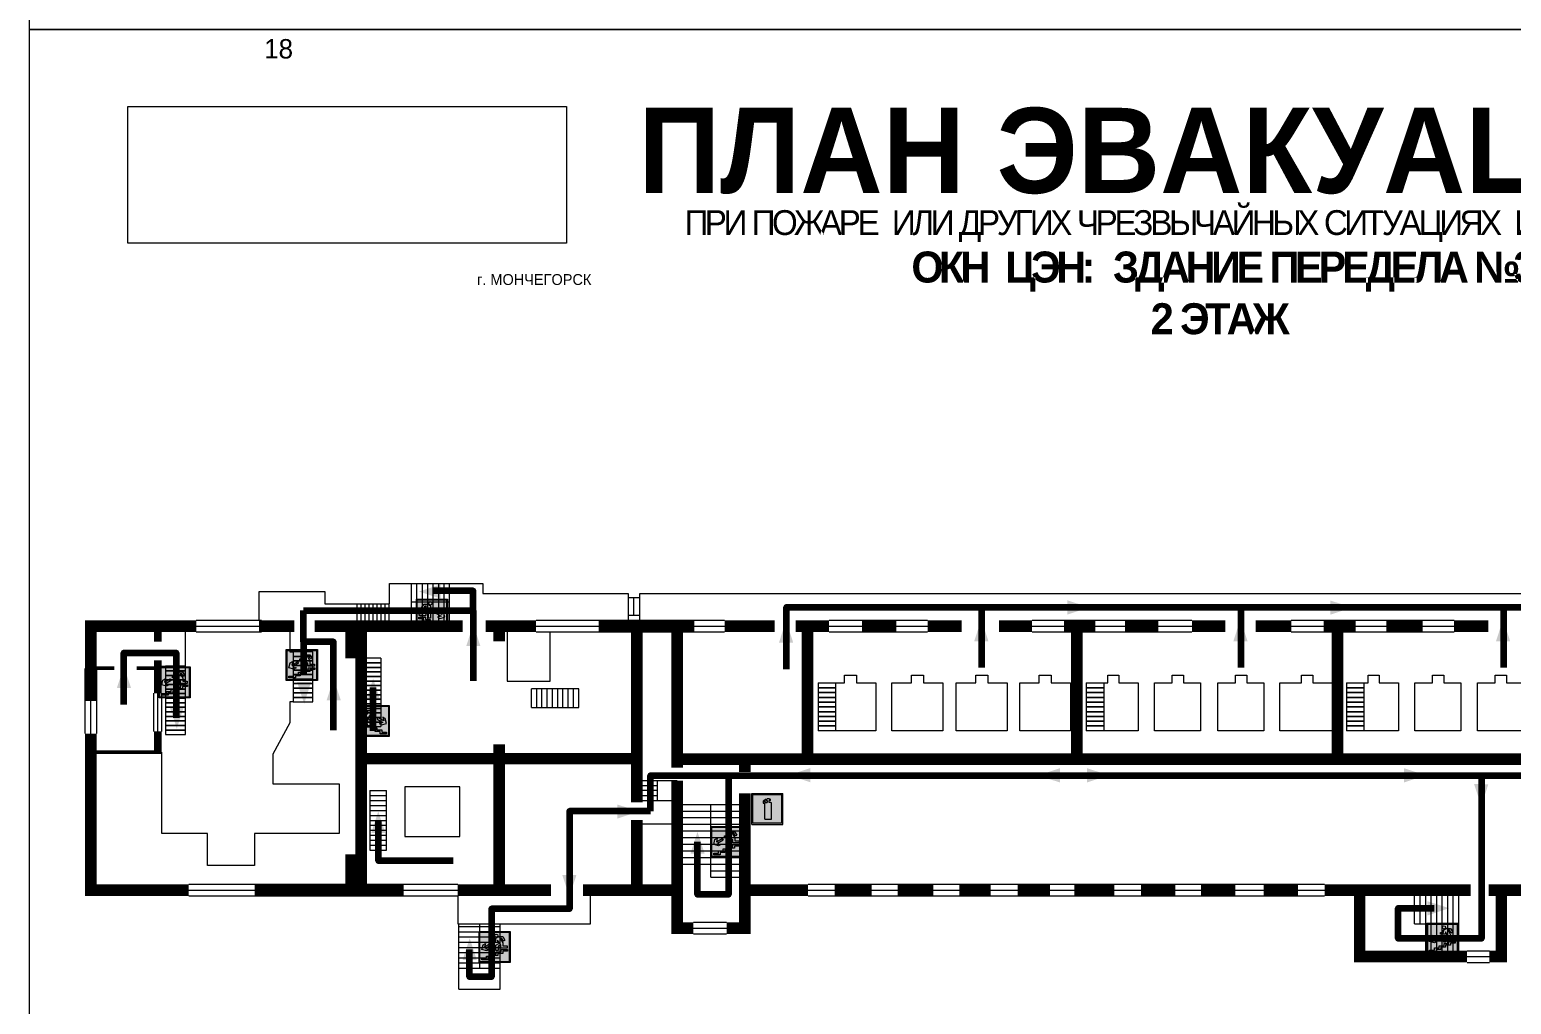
# Model space of a CAD drawing. Header units: millimetres. Extents: x 13810 to 67229, y 12374 to 21950.
# Drawn here: x 32787.4 to 33169.7, y 13899.5 to 14150.9 of the extents above; entities that cross this region are included whole.
import ezdxf

# ---------------------------------------------------------------- set-up
doc = ezdxf.new("R2010")
doc.units = ezdxf.units.MM
doc.layers.add('План_Штампы', color=7, linetype='Continuous')
doc.styles.add('обычный', font='arial.ttf')
picture_1 = doc.add_image_def('image1.jpg', size_in_pixel=(337, 105))

# ---------------------------------------------------------------- blocks, each defined once
blk = doc.blocks.new('вниз 3')
at = {"lineweight": 0, "true_color": 0xffffff}
h = blk.add_hatch(color=7, dxfattribs=at)
h.dxf.hatch_style = 1
h.paths.add_polyline_path([(40997.5, -4475.69), (40997.25, -4475.28), (40995.76, -4476.15), (40995.97, -4475.23), (40995.39, -4475.56), (40995.05, -4476.83), (40996.33, -4477.17), (40996.91, -4476.83), (40996, -4476.55)], flags=0)
h.paths.add_polyline_path([(40999.81, -4473.95), (41000.22, -4473.95), (41000.64, -4474.67), (41001.03, -4474.43), (41000.46, -4473.49), (41000.42, -4473.49), (40999.43, -4473.49), (40998.68, -4473.92), (40998.68, -4474.57), (40997.88, -4474.57), (40997.88, -4475), (40999.14, -4475), (40999.14, -4474.43), (40999.14, -4474.38), (40999.59, -4475.15), (40998.72, -4475.67), (40998.72, -4477.06), (40999.24, -4477.06), (40999.24, -4475.96), (40999.95, -4475.56), (40999.95, -4476.43), (41001.61, -4476.43), (41001.61, -4475.88), (41000.47, -4475.88), (41000.47, -4475.12)], flags=0)
h.paths.add_polyline_path([(40999.2, -4473.24, 1), (40998.35, -4473.24, 1)], flags=0)
h.paths.add_polyline_path([(41000.46, -4477.26), (41001.69, -4477.26), (41001.69, -4476.84), (41000.03, -4476.84), (41000.03, -4477.39), (40998.78, -4477.39), (40998.78, -4477.95), (40997.53, -4477.95), (40997.53, -4478.5), (40996.29, -4478.5), (40996.29, -4479.06), (40995.05, -4479.06), (40995.05, -4479.48), (40995.29, -4479.48), (40996.72, -4479.48), (40996.72, -4478.92), (40997.97, -4478.92), (40997.97, -4478.36), (40999.2, -4478.36), (40999.2, -4477.81), (41000.46, -4477.81)], flags=0)
h.paths.add_polyline_path([(41002.37, -4472.17), (40994.37, -4472.17), (40994.37, -4480.17), (41002.37, -4480.17)])
h.paths.add_polyline_path([(41002.16, -4479.96), (40994.57, -4479.96), (40994.57, -4472.37), (41002.16, -4472.37)], flags=16)
h.paths.add_polyline_path([(41001.61, -4475.88), (41001.61, -4476.43), (40999.95, -4476.43), (40999.95, -4475.56), (40999.24, -4475.96), (40999.24, -4477.06), (40998.72, -4477.06), (40998.72, -4475.67), (40999.59, -4475.15), (40999.14, -4474.38), (40999.14, -4474.43), (40999.14, -4475), (40997.88, -4475), (40997.88, -4474.57), (40998.68, -4474.57), (40998.68, -4473.92), (40999.43, -4473.49), (41000.42, -4473.49), (41000.46, -4473.49), (41001.03, -4474.43), (41000.64, -4474.67), (41000.22, -4473.95), (40999.81, -4473.95), (41000.47, -4475.12), (41000.47, -4475.88)], flags=0)
h.paths.add_polyline_path([(41001.69, -4476.84), (41001.69, -4477.26), (41000.46, -4477.26), (41000.46, -4477.81), (40999.2, -4477.81), (40999.2, -4478.36), (40997.97, -4478.36), (40997.97, -4478.92), (40996.72, -4478.92), (40996.72, -4479.48), (40995.05, -4479.48), (40995.05, -4479.06), (40996.29, -4479.06), (40996.29, -4478.5), (40997.53, -4478.5), (40997.53, -4477.95), (40998.78, -4477.95), (40998.78, -4477.39), (41000.03, -4477.39), (41000.03, -4476.84)], flags=0)
h.paths.add_polyline_path([(40998.35, -4473.24, -1), (40999.2, -4473.24, -1)], flags=0)
h.paths.add_polyline_path([(40997.5, -4475.69), (40996, -4476.55), (40996.91, -4476.83), (40996.33, -4477.17), (40995.05, -4476.83), (40995.39, -4475.56), (40995.97, -4475.23), (40995.76, -4476.15), (40997.25, -4475.28)], flags=0)
at = {"lineweight": 0}
h = blk.add_hatch(color=126, dxfattribs=at)
h.dxf.hatch_style = 1
h.paths.add_polyline_path([(41002.16, -4472.37), (40994.57, -4472.37), (40994.57, -4479.96), (41002.16, -4479.96)])
h.paths.add_polyline_path([(40995.97, -4475.23), (40995.76, -4476.15), (40997.25, -4475.28), (40997.5, -4475.69), (40996, -4476.55), (40996.91, -4476.83), (40996.33, -4477.17), (40995.05, -4476.83), (40995.39, -4475.56)], flags=16)
h.paths.add_polyline_path([(40997.88, -4474.57), (40998.68, -4474.57), (40998.68, -4473.92), (40999.43, -4473.49), (41000.42, -4473.49), (41000.46, -4473.49), (41001.03, -4474.43), (41000.64, -4474.67), (41000.22, -4473.95), (40999.81, -4473.95), (41000.47, -4475.12), (41000.47, -4475.88), (41001.61, -4475.88), (41001.61, -4476.43), (40999.95, -4476.43), (40999.95, -4475.56), (40999.24, -4475.96), (40999.24, -4477.06), (40998.72, -4477.06), (40998.72, -4475.67), (40999.59, -4475.15), (40999.14, -4474.38), (40999.14, -4474.43), (40999.14, -4475), (40997.88, -4475)], flags=16)
h.paths.add_polyline_path([(40998.35, -4473.24, -1), (40999.2, -4473.24, -1)], flags=16)
h.paths.add_polyline_path([(40997.53, -4477.95), (40998.78, -4477.95), (40998.78, -4477.39), (41000.03, -4477.39), (41000.03, -4476.84), (41001.69, -4476.84), (41001.69, -4477.26), (41000.46, -4477.26), (41000.46, -4477.81), (40999.2, -4477.81), (40999.2, -4478.36), (40997.97, -4478.36), (40997.97, -4478.92), (40996.72, -4478.92), (40996.72, -4479.48), (40995.05, -4479.48), (40995.05, -4479.06), (40996.29, -4479.06), (40996.29, -4478.5), (40997.53, -4478.5)], flags=16)
at = {"lineweight": 0, "true_color": 0xffffff}
h = blk.add_hatch(color=7, dxfattribs=at)
h.dxf.hatch_style = 1
h.paths.add_polyline_path([(40999.2, -4473.24, 1), (40998.35, -4473.24, 1)])
h.paths.add_polyline_path([(40999.81, -4473.95), (41000.22, -4473.95), (41000.64, -4474.67), (41001.03, -4474.43), (41000.46, -4473.49), (41000.42, -4473.49), (40999.43, -4473.49), (40998.68, -4473.92), (40998.68, -4474.57), (40997.88, -4474.57), (40997.88, -4475), (40999.14, -4475), (40999.14, -4474.43), (40999.14, -4474.38), (40999.59, -4475.15), (40998.72, -4475.67), (40998.72, -4477.06), (40999.24, -4477.06), (40999.24, -4475.96), (40999.95, -4475.56), (40999.95, -4476.43), (41001.61, -4476.43), (41001.61, -4475.88), (41000.47, -4475.88), (41000.47, -4475.12)])
h.paths.add_polyline_path([(40999.2, -4477.81), (41000.46, -4477.81), (41000.46, -4477.26), (41001.69, -4477.26), (41001.69, -4476.84), (41000.03, -4476.84), (41000.03, -4477.39), (40998.78, -4477.39), (40998.78, -4477.95), (40997.53, -4477.95), (40997.53, -4478.5), (40996.29, -4478.5), (40996.29, -4479.06), (40995.05, -4479.06), (40995.05, -4479.48), (40995.29, -4479.48), (40996.72, -4479.48), (40996.72, -4478.92), (40997.97, -4478.92), (40997.97, -4478.36), (40999.2, -4478.36)])
h.paths.add_polyline_path([(40997.5, -4475.69), (40997.25, -4475.28), (40995.76, -4476.15), (40995.97, -4475.23), (40995.39, -4475.56), (40995.05, -4476.83), (40996.33, -4477.17), (40996.91, -4476.83), (40996, -4476.55)])
at = {"color": 126, "lineweight": 0}
for points in [[(40994.37, -4472.17), (41002.37, -4472.17), (41002.37, -4480.17), (40994.37, -4480.17)], [(40994.57, -4472.37), (41002.16, -4472.37), (41002.16, -4479.96), (40994.57, -4479.96)]]:
    blk.add_lwpolyline(points, close=True, dxfattribs=at)
for points in [[(40995.05, -4476.83), (40995.39, -4475.56), (40995.97, -4475.23), (40995.76, -4476.15), (40997.25, -4475.28), (40997.5, -4475.69), (40996, -4476.55), (40996.91, -4476.83), (40996.33, -4477.17), (40995.05, -4476.83)], [(40999.14, -4474.43), (40999.14, -4475), (40997.88, -4475), (40997.88, -4474.57), (40998.68, -4474.57), (40998.68, -4473.92), (40999.43, -4473.49), (41000.42, -4473.49), (41000.46, -4473.49), (41001.03, -4474.43), (41000.64, -4474.67), (41000.22, -4473.95), (40999.81, -4473.95), (41000.47, -4475.12), (41000.47, -4475.88), (41001.61, -4475.88), (41001.61, -4476.43), (40999.95, -4476.43), (40999.95, -4475.56), (40999.24, -4475.96), (40999.24, -4477.06), (40998.72, -4477.06), (40998.72, -4475.67), (40999.59, -4475.15), (40999.14, -4474.38), (40999.14, -4474.43)], [(40995.29, -4479.48), (40995.05, -4479.48), (40995.05, -4479.06), (40996.29, -4479.06), (40996.29, -4478.5), (40997.53, -4478.5), (40997.53, -4477.95), (40998.78, -4477.95), (40998.78, -4477.39), (41000.03, -4477.39), (41000.03, -4476.84), (41001.69, -4476.84), (41001.69, -4477.26), (41000.46, -4477.26), (41000.46, -4477.81), (40999.2, -4477.81), (40999.2, -4478.36), (40997.97, -4478.36), (40997.97, -4478.92), (40996.72, -4478.92), (40996.72, -4479.48), (40995.05, -4479.48)]]:
    blk.add_lwpolyline(points, dxfattribs=at)
blk.add_circle((40998.77, -4473.24), 0.426, dxfattribs=at)
blk = doc.blocks.new('вниз')
at = {"lineweight": 0, "true_color": 0xffffff}
h = blk.add_hatch(color=7, dxfattribs=at)
h.dxf.hatch_style = 1
h.paths.add_polyline_path([(40994.51, -4472.22), (40986.51, -4472.22), (40986.51, -4480.22), (40994.51, -4480.22)])
h.paths.add_polyline_path([(40994.31, -4472.42), (40994.31, -4480.01), (40986.71, -4480.01), (40986.71, -4472.42)], flags=16)
h.paths.add_polyline_path([(40988.43, -4473.53), (40989.43, -4473.53), (40990.19, -4473.96), (40990.19, -4474.6), (40991, -4474.6), (40991, -4475.06), (40989.73, -4475.06), (40989.73, -4474.46), (40989.3, -4475.18), (40990.17, -4475.7), (40990.17, -4477.11), (40989.63, -4477.11), (40989.63, -4476.01), (40988.94, -4475.59), (40988.94, -4476.46), (40988.94, -4476.46), (40987.47, -4476.46), (40987.26, -4476.46), (40987.26, -4475.92), (40988.4, -4475.92), (40988.4, -4475.2), (40989.1, -4473.99), (40988.66, -4473.99), (40988.24, -4474.7), (40987.86, -4474.47), (40988.41, -4473.56)], flags=0)
h.paths.add_polyline_path([(40990.55, -4473.29, -1), (40989.69, -4473.29, -1)], flags=0)
h.paths.add_polyline_path([(40988.85, -4476.89), (40988.85, -4477.43), (40990.1, -4477.43), (40990.1, -4477.99), (40991.34, -4477.99), (40991.34, -4478.54), (40992.59, -4478.54), (40992.59, -4479.09), (40993.83, -4479.09), (40993.83, -4479.52), (40992.17, -4479.52), (40992.17, -4478.97), (40990.91, -4478.97), (40990.91, -4478.41), (40989.68, -4478.41), (40989.68, -4477.86), (40988.43, -4477.86), (40988.43, -4477.31), (40987.6, -4477.31), (40987.18, -4477.31), (40987.18, -4476.89)], flags=0)
h.paths.add_polyline_path([(40991.61, -4475.33), (40993.12, -4476.2), (40992.9, -4475.27), (40993.48, -4475.6), (40993.83, -4476.88), (40992.56, -4477.22), (40991.97, -4476.88), (40992.9, -4476.61), (40991.38, -4475.74), (40991.58, -4475.39)], flags=0)
h.paths.add_polyline_path([(40990.19, -4473.96), (40989.43, -4473.53), (40988.43, -4473.53), (40988.41, -4473.56), (40987.86, -4474.47), (40988.24, -4474.7), (40988.66, -4473.99), (40989.1, -4473.99), (40988.4, -4475.2), (40988.4, -4475.92), (40987.26, -4475.92), (40987.26, -4476.46), (40987.47, -4476.46), (40988.94, -4476.46), (40988.94, -4476.27), (40988.94, -4475.59), (40989.63, -4476.01), (40989.63, -4477.11), (40990.17, -4477.11), (40990.17, -4475.7), (40989.3, -4475.18), (40989.73, -4474.46), (40989.73, -4475.06), (40991, -4475.06), (40991, -4474.6), (40990.19, -4474.6)], flags=0)
h.paths.add_polyline_path([(40990.55, -4473.29, 1), (40989.69, -4473.29, 1)], flags=0)
h.paths.add_polyline_path([(40991.61, -4475.33), (40991.58, -4475.39), (40991.38, -4475.74), (40992.9, -4476.61), (40991.97, -4476.88), (40992.56, -4477.22), (40993.83, -4476.88), (40993.48, -4475.6), (40992.9, -4475.27), (40993.12, -4476.2)], flags=0)
h.paths.add_polyline_path([(40990.1, -4477.43), (40988.85, -4477.43), (40988.85, -4476.89), (40987.18, -4476.89), (40987.18, -4477.31), (40987.6, -4477.31), (40988.43, -4477.31), (40988.43, -4477.86), (40989.68, -4477.86), (40989.68, -4478.41), (40990.91, -4478.41), (40990.91, -4478.97), (40992.17, -4478.97), (40992.17, -4479.52), (40993.83, -4479.52), (40993.83, -4479.09), (40992.59, -4479.09), (40992.59, -4478.54), (40991.34, -4478.54), (40991.34, -4477.99), (40990.1, -4477.99)], flags=0)
at = {"lineweight": 0}
h = blk.add_hatch(color=126, dxfattribs=at)
h.dxf.hatch_style = 1
h.paths.add_polyline_path([(40994.31, -4472.42), (40986.71, -4472.42), (40986.71, -4480.01), (40994.31, -4480.01)])
h.paths.add_polyline_path([(40988.43, -4473.53), (40989.43, -4473.53), (40990.19, -4473.96), (40990.19, -4474.6), (40991, -4474.6), (40991, -4475.06), (40989.73, -4475.06), (40989.73, -4474.46), (40989.3, -4475.18), (40990.17, -4475.7), (40990.17, -4477.11), (40989.63, -4477.11), (40989.63, -4476.01), (40988.94, -4475.59), (40988.94, -4476.46), (40988.94, -4476.46), (40987.47, -4476.46), (40987.26, -4476.46), (40987.26, -4475.92), (40988.4, -4475.92), (40988.4, -4475.2), (40989.1, -4473.99), (40988.66, -4473.99), (40988.24, -4474.7), (40987.86, -4474.47), (40988.41, -4473.56)], flags=16)
h.paths.add_polyline_path([(40990.55, -4473.29, -1), (40989.69, -4473.29, -1)], flags=16)
h.paths.add_polyline_path([(40988.85, -4476.89), (40988.85, -4477.43), (40990.1, -4477.43), (40990.1, -4477.99), (40991.34, -4477.99), (40991.34, -4478.54), (40992.59, -4478.54), (40992.59, -4479.09), (40993.83, -4479.09), (40993.83, -4479.52), (40992.17, -4479.52), (40992.17, -4478.97), (40990.91, -4478.97), (40990.91, -4478.41), (40989.68, -4478.41), (40989.68, -4477.86), (40988.43, -4477.86), (40988.43, -4477.31), (40987.6, -4477.31), (40987.18, -4477.31), (40987.18, -4476.89)], flags=16)
h.paths.add_polyline_path([(40991.61, -4475.33), (40993.12, -4476.2), (40992.9, -4475.27), (40993.48, -4475.6), (40993.83, -4476.88), (40992.56, -4477.22), (40991.97, -4476.88), (40992.9, -4476.61), (40991.38, -4475.74), (40991.58, -4475.39)], flags=16)
at = {"lineweight": 0, "true_color": 0xffffff}
h = blk.add_hatch(color=7, dxfattribs=at)
h.dxf.hatch_style = 1
h.paths.add_polyline_path([(40989.73, -4474.46), (40989.73, -4475.06), (40991, -4475.06), (40991, -4474.6), (40990.19, -4474.6), (40990.19, -4473.96), (40989.43, -4473.53), (40988.43, -4473.53), (40988.41, -4473.56), (40987.86, -4474.47), (40988.24, -4474.7), (40988.66, -4473.99), (40989.1, -4473.99), (40988.4, -4475.2), (40988.4, -4475.92), (40987.26, -4475.92), (40987.26, -4476.46), (40987.47, -4476.46), (40988.94, -4476.46), (40988.94, -4475.59), (40989.63, -4476.01), (40989.63, -4477.11), (40990.17, -4477.11), (40990.17, -4475.7), (40989.3, -4475.18)])
h.paths.add_polyline_path([(40989.69, -4473.29, 1), (40990.55, -4473.29, 1)])
h.paths.add_polyline_path([(40991.61, -4475.33), (40991.58, -4475.39), (40991.38, -4475.74), (40992.9, -4476.61), (40991.97, -4476.88), (40992.56, -4477.22), (40993.83, -4476.88), (40993.48, -4475.6), (40992.9, -4475.27), (40993.12, -4476.2)])
h.paths.add_polyline_path([(40990.1, -4477.43), (40988.85, -4477.43), (40988.85, -4476.89), (40987.18, -4476.89), (40987.18, -4477.31), (40987.6, -4477.31), (40988.43, -4477.31), (40988.43, -4477.86), (40989.68, -4477.86), (40989.68, -4478.41), (40990.91, -4478.41), (40990.91, -4478.97), (40992.17, -4478.97), (40992.17, -4479.52), (40993.83, -4479.52), (40993.83, -4479.09), (40992.59, -4479.09), (40992.59, -4478.54), (40991.34, -4478.54), (40991.34, -4477.99), (40990.1, -4477.99)])
at = {"color": 126, "lineweight": 0}
for points in [[(40986.51, -4472.22), (40994.51, -4472.22), (40994.51, -4480.22), (40986.51, -4480.22)], [(40986.71, -4472.42), (40994.31, -4472.42), (40994.31, -4480.01), (40986.71, -4480.01)]]:
    blk.add_lwpolyline(points, close=True, dxfattribs=at)
for points in [[(40987.47, -4476.46), (40987.26, -4476.46), (40987.26, -4475.92), (40988.4, -4475.92), (40988.4, -4475.2), (40989.1, -4473.99), (40988.66, -4473.99), (40988.24, -4474.7), (40987.86, -4474.47), (40988.41, -4473.56), (40988.43, -4473.53), (40989.43, -4473.53), (40990.19, -4473.96), (40990.19, -4474.6), (40991, -4474.6), (40991, -4475.06), (40989.73, -4475.06), (40989.73, -4474.46), (40989.3, -4475.18), (40990.17, -4475.7), (40990.17, -4477.11), (40989.63, -4477.11), (40989.63, -4476.01), (40988.94, -4475.59), (40988.94, -4476.46)], [(40987.47, -4476.46), (40988.94, -4476.46), (40988.94, -4476.27)], [(40991.58, -4475.39), (40991.38, -4475.74), (40992.9, -4476.61), (40991.97, -4476.88), (40992.56, -4477.22), (40993.83, -4476.88), (40993.48, -4475.6), (40992.9, -4475.27), (40993.12, -4476.2), (40991.61, -4475.33), (40991.58, -4475.39)], [(40987.6, -4477.31), (40987.18, -4477.31), (40987.18, -4476.89), (40988.85, -4476.89), (40988.85, -4477.43), (40990.1, -4477.43), (40990.1, -4477.99), (40991.34, -4477.99), (40991.34, -4478.54), (40992.59, -4478.54), (40992.59, -4479.09), (40993.83, -4479.09), (40993.83, -4479.52), (40992.17, -4479.52), (40992.17, -4478.97), (40990.91, -4478.97), (40990.91, -4478.41), (40989.68, -4478.41), (40989.68, -4477.86), (40988.43, -4477.86), (40988.43, -4477.31), (40987.6, -4477.31)]]:
    blk.add_lwpolyline(points, dxfattribs=at)
blk.add_circle((40990.12, -4473.29), 0.432, dxfattribs=at)
blk = doc.blocks.new('A$C3AD82952')
at = {"true_color": 0xf5f5ff}
h = blk.add_hatch(color=7, dxfattribs=at)
h.dxf.hatch_style = 1
h.paths.add_polyline_path([(8.21, 8.73, 0.414214), (7.89, 9.05), (7.22, 9.05), (7.22, 9.92), (7.59, 9.92, 1), (7.57, 10.36), (7.22, 10.36), (7.22, 10.6), (6.43, 10.6), (6.43, 10.36), (6.01, 10.36), (4.74, 9.59), (4.74, 8.69), (4.98, 8.73), (4.98, 9.26), (6.12, 9.91), (6.43, 9.91), (6.43, 9.05), (5.76, 9.05, 0.414214), (5.44, 8.73), (5.44, 2.2), (8.21, 2.2)], flags=0)
h.paths.add_polyline_path([(12.8, 12.8), (0, 12.8), (0, 0), (12.8, 0)])
h.paths.add_polyline_path([(0.51, 12.29), (12.29, 12.29), (12.29, 0.51), (0.51, 0.51)], flags=16)
h.paths.add_polyline_path([(4.74, 9.59), (6.01, 10.36), (6.43, 10.36), (6.43, 10.6), (7.22, 10.6), (7.22, 10.36), (7.59, 10.36, -0.94586), (7.59, 9.92), (7.22, 9.92), (7.22, 9.05), (7.89, 9.05, -0.414214), (8.21, 8.73), (8.21, 2.2), (5.44, 2.2), (5.44, 8.73, -0.414214), (5.76, 9.05), (6.43, 9.05), (6.43, 9.91), (6.12, 9.91), (4.98, 9.26), (4.98, 8.73), (4.74, 8.69)], flags=0)
h = blk.add_hatch(color=242)
h.dxf.hatch_style = 1
h.paths.add_polyline_path([(12.29, 12.29), (0.51, 12.29), (0.51, 0.51), (12.29, 0.51)])
h.paths.add_polyline_path([(4.74, 8.69), (4.74, 9.59), (6.01, 10.36), (6.43, 10.36), (6.43, 10.6), (7.22, 10.6), (7.22, 10.36), (7.59, 10.36, -0.94586), (7.59, 9.92), (7.22, 9.92), (7.22, 9.05), (7.89, 9.05, -0.414214), (8.21, 8.73), (8.21, 2.2), (5.44, 2.2), (5.44, 8.73, -0.414214), (5.76, 9.05), (6.43, 9.05), (6.43, 9.91), (6.12, 9.91), (4.98, 9.26), (4.98, 8.73)], flags=16)
h = blk.add_hatch(color=7, dxfattribs=at)
h.dxf.hatch_style = 1
h.paths.add_polyline_path([(8.21, 8.73, 0.414214), (7.89, 9.05), (7.22, 9.05), (7.22, 9.92), (7.59, 9.92, 1), (7.57, 10.36), (7.22, 10.36), (7.22, 10.6), (6.43, 10.6), (6.43, 10.36), (6.01, 10.36), (4.74, 9.59), (4.74, 8.69), (4.98, 8.73), (4.98, 9.26), (6.12, 9.91), (6.43, 9.91), (6.43, 9.05), (5.76, 9.05, 0.414214), (5.44, 8.73), (5.44, 2.2), (8.21, 2.2)])
at = {"color": 242, "lineweight": 5}
for p, q in [((0, 0), (0, 12.8)), ((0, 12.8), (12.8, 12.8)), ((12.8, 0), (12.8, 12.8)), ((6.01, 10.36), (4.74, 9.59)), ((4.74, 9.59), (4.74, 8.69)), ((4.74, 8.69), (4.98, 8.73)), ((4.98, 9.26), (6.12, 9.91)), ((4.98, 8.73), (4.98, 9.26)), ((5.44, 2.2), (5.44, 8.73)), ((5.76, 9.05), (6.43, 9.05)), ((6.01, 10.36), (6.43, 10.36)), ((6.12, 9.91), (6.43, 9.91)), ((7.22, 10.6), (6.43, 10.6)), ((6.43, 10.6), (6.43, 10.36)), ((6.43, 9.91), (6.43, 9.05)), ((7.22, 10.36), (7.22, 10.6)), ((7.59, 10.36), (7.22, 10.36)), ((7.22, 9.05), (7.22, 9.92)), ((7.59, 9.92), (7.22, 9.92)), ((7.89, 9.05), (7.22, 9.05)), ((8.21, 2.2), (8.21, 8.73)), ((0, 0), (12.8, 0)), ((5.44, 2.2), (8.21, 2.2))]:
    blk.add_line(p, q, dxfattribs=at)
blk.add_lwpolyline([(0.51, 12.29), (12.29, 12.29), (12.29, 0.51), (0.51, 0.51)], close=True, dxfattribs=at)
for centre, radius, start, end in [((5.76, 8.73), 0.32, 90, 180), ((7.58, 10.14), 0.223, 273.18746, 86.81254), ((7.89, 8.73), 0.32, 0, 90)]:
    blk.add_arc(centre, radius, start, end, dxfattribs=at)

msp = doc.modelspace()

# ---------------------------------------------------------------- linework, layer by layer
at = {"color": 126, "lineweight": 0, "true_color": 0x008754}
for points in [[(32787.42, 14545.9), (33387.42, 14545.9), (33387.42, 14150.9), (32787.42, 14150.9)], [(32787.42, 14545.9), (33387.42, 14545.9), (33387.42, 14150.9), (32787.42, 14150.9)], [(32787.42, 14545.9), (33387.42, 14545.9), (33387.42, 14150.9), (32787.42, 14150.9)], [(32787.42, 14545.9), (33387.42, 14545.9), (33387.42, 14150.9), (32787.42, 14150.9)], [(32787.42, 14150.9), (33387.42, 14150.9), (33387.42, 13755.9), (32787.42, 13755.9)], [(32787.42, 14150.9), (33387.42, 14150.9), (33387.42, 13755.9), (32787.42, 13755.9)], [(32787.42, 14150.9), (33387.42, 14150.9), (33387.42, 13755.9), (32787.42, 13755.9)], [(32787.42, 14150.9), (33387.42, 14150.9), (33387.42, 13755.9), (32787.42, 13755.9)]]:
    msp.add_lwpolyline(points, close=True, dxfattribs=at)
at = {"lineweight": 0}
for points in [[(32846.61, 13998.56), (32846.61, 14006), (32863.54, 14006), (32863.54, 14002.77), (32880.24, 14002.77), (32880.24, 14008.07), (32904.33, 14008.07), (32904.33, 14005.49), (32941.79, 14005.49), (32941.79, 13997.06)], [(32885.95, 13997.06), (32885.95, 14008.07)], [(32887.35, 13997.06), (32887.35, 14008.07)], [(32887.35, 13997.06), (32887.35, 14008.07)], [(32888.75, 13997.06), (32888.75, 14008.07)], [(32888.75, 13997.06), (32888.75, 14008.07)], [(32890.15, 13997.06), (32890.15, 14008.07)], [(32890.15, 13997.06), (32890.15, 14008.07)], [(32891.55, 13997.06), (32891.55, 14008.07)], [(32891.55, 13997.06), (32891.55, 14008.07)], [(32892.95, 13997.06), (32892.95, 14008.07)], [(32892.95, 13997.06), (32892.95, 14008.07)], [(32894.35, 13997.06), (32894.35, 14008.07)], [(32894.35, 13997.06), (32894.35, 14008.07)], [(32895.75, 13997.06), (32895.75, 14008.07)], [(32944.88, 13997.06), (32944.88, 14005.49), (33329.15, 14005.49), (33329.15, 14009.8), (33350.6, 14009.8), (33350.6, 14007.86), (33368.23, 14007.86)], [(32871.91, 13997.06), (32871.91, 14002.77)], [(32872.94, 13997.06), (32872.94, 14002.77)], [(32872.94, 13997.06), (32872.94, 14002.77)], [(32873.97, 13997.06), (32873.97, 14002.77)], [(32873.97, 13997.06), (32873.97, 14002.77)], [(32875, 13997.06), (32875, 14002.77)], [(32875, 13997.06), (32875, 14002.77)], [(32876.03, 13997.06), (32876.03, 14002.77)], [(32876.03, 13997.06), (32876.03, 14002.77)], [(32877.06, 13997.06), (32877.06, 14002.77)], [(32877.06, 13997.06), (32877.06, 14002.77)], [(32878.1, 13997.06), (32878.1, 14002.77)], [(32878.1, 13997.06), (32878.1, 14002.77)], [(32879.13, 13997.06), (32879.13, 14002.77)], [(32879.13, 13997.06), (32879.13, 14002.77)], [(32880.16, 13997.06), (32880.16, 14002.77)], [(32885.95, 14003.29), (32895.75, 14003.29)], [(32941.79, 14004.39), (32944.88, 14004.39)], [(32943.31, 13999.84), (32943.31, 14004.39)], [(32941.79, 13999.84), (32944.88, 13999.84)], [(32854.53, 13997.06), (32854.53, 13990.42), (32855.37, 13990.42), (32855.37, 13977.5), (32854.53, 13977.5), (32854.53, 13972.12), (32850.15, 13964.02), (32850.15, 13956.34), (32867.3, 13956.34), (32867.3, 13943.56), (32845.4, 13943.56), (32845.4, 13935.32), (32833.34, 13935.32), (32833.34, 13943.56), (32821.49, 13943.56), (32821.49, 13964.54)], [(32827.59, 13969.07), (32827.59, 13997.06)], [(32830.41, 13998.56), (32847.22, 13998.56)], [(32830.41, 13997.06), (32847.22, 13997.06)], [(32830.41, 13995.56), (32847.22, 13995.56)], [(32910.57, 13997.06), (32910.57, 13982.84), (32921.67, 13982.84), (32921.67, 13995.56)], [(32918.09, 13998.56), (32966.71, 13998.56)], [(32918.09, 13997.06), (32966.71, 13997.06)], [(32918.09, 13995.56), (32966.71, 13995.56)], [(32993.65, 13998.56), (33019.06, 13998.56)], [(32993.65, 13997.06), (33019.06, 13997.06)], [(32993.65, 13995.56), (33019.06, 13995.56)], [(33046.05, 13998.56), (33087.28, 13998.56)], [(33046.05, 13997.06), (33087.28, 13997.06)], [(33046.05, 13995.56), (33087.28, 13995.56)], [(33112.89, 13998.56), (33154.92, 13998.56)], [(33112.89, 13997.06), (33154.92, 13997.06)], [(33112.89, 13995.56), (33154.92, 13995.56)], [(32860.46, 13990.42), (32855.37, 13990.42)], [(32860.46, 13989.24), (32855.37, 13989.24)], [(32855.37, 13989.24), (32860.46, 13989.24)], [(32860.46, 13988.07), (32855.37, 13988.07)], [(32860.46, 13988.07), (32855.37, 13988.07)], [(32855.37, 13988.07), (32860.46, 13988.07)], [(32878.03, 13988.74), (32872.94, 13988.74)], [(32878.03, 13987.56), (32872.94, 13987.56)], [(32872.94, 13987.56), (32878.03, 13987.56)], [(32878.03, 13988.74), (32878.03, 13971.12)], [(32801.72, 13969.33), (32801.72, 13986.13)], [(32803.22, 13969.33), (32803.21, 13986.13)], [(32804.72, 13969.33), (32804.72, 13986.13)], [(32820.49, 13986.68), (32822.5, 13986.68), (32822.5, 13969.07)], [(32827.59, 13986.68), (32822.5, 13986.68)], [(32827.59, 13985.51), (32822.5, 13985.51)], [(32822.5, 13985.51), (32827.59, 13985.51)], [(32827.59, 13984.33), (32822.5, 13984.33)], [(32822.5, 13984.33), (32827.59, 13984.33)], [(32860.46, 13986.89), (32855.37, 13986.89)], [(32855.37, 13986.89), (32860.46, 13986.89)], [(32855.37, 13986.89), (32860.46, 13986.89)], [(32860.46, 13985.72), (32855.37, 13985.72)], [(32855.37, 13985.72), (32860.46, 13985.72)], [(32860.46, 13984.54), (32855.37, 13984.54)], [(32855.37, 13984.54), (32860.46, 13984.54)], [(32860.46, 13983.37), (32855.37, 13983.37)], [(32855.37, 13983.37), (32860.46, 13983.37)], [(32878.03, 13986.39), (32872.94, 13986.39)], [(32872.94, 13986.39), (32878.03, 13986.39)], [(32878.03, 13985.21), (32872.94, 13985.21)], [(32872.94, 13985.21), (32878.03, 13985.21)], [(32878.03, 13984.04), (32872.94, 13984.04)], [(32872.94, 13984.04), (32878.03, 13984.04)], [(32995.4, 13970.07), (32995.4, 13982.45), (32997.65, 13982.45), (32997.65, 13984.4), (33000.73, 13984.4), (33000.73, 13982.45), (33005.76, 13982.45), (33005.76, 13970.07), (32995.4, 13970.07)], [(33009.89, 13970.07), (33009.89, 13982.45), (33014.92, 13982.45), (33014.92, 13984.4), (33018, 13984.4), (33018, 13982.45), (33023.03, 13982.45), (33023.03, 13970.07), (33009.89, 13970.07)], [(33026.48, 13970.07), (33026.48, 13982.45), (33031.51, 13982.45), (33031.51, 13984.4), (33034.59, 13984.4), (33034.59, 13982.45), (33039.62, 13982.45), (33039.62, 13970.07), (33026.48, 13970.07)], [(33042.85, 13970.07), (33042.85, 13982.45), (33047.88, 13982.45), (33047.88, 13984.4), (33050.95, 13984.4), (33050.95, 13982.45), (33055.98, 13982.45), (33055.98, 13970.07), (33042.85, 13970.07)], [(33064.59, 13970.07), (33064.59, 13982.45), (33065.57, 13982.45), (33065.57, 13984.4), (33068.43, 13984.4), (33068.43, 13982.45), (33073.41, 13982.45), (33073.41, 13970.07), (33064.59, 13970.07)], [(33077.64, 13970.07), (33077.64, 13982.45), (33082.21, 13982.45), (33082.21, 13984.4), (33085.11, 13984.4), (33085.11, 13982.45), (33089.48, 13982.45), (33089.48, 13970.07), (33077.64, 13970.07)], [(33093.96, 13970.07), (33093.96, 13982.45), (33098.53, 13982.45), (33098.53, 13984.4), (33101.43, 13984.4), (33101.43, 13982.45), (33105.8, 13982.45), (33105.8, 13970.07), (33093.96, 13970.07)], [(33109.96, 13970.07), (33109.96, 13982.45), (33115.54, 13982.45), (33115.54, 13984.4), (33118.43, 13984.4), (33118.43, 13982.45), (33124.03, 13982.45), (33124.03, 13970.07), (33109.96, 13970.07)], [(33131.74, 13970.07), (33131.74, 13982.45), (33132.72, 13982.45), (33132.72, 13984.4), (33135.58, 13984.4), (33135.58, 13982.45), (33140.56, 13982.45), (33140.56, 13970.07), (33131.74, 13970.07)], [(33144.77, 13970.07), (33144.77, 13982.45), (33149.34, 13982.45), (33149.34, 13984.4), (33152.25, 13984.4), (33152.25, 13982.45), (33156.61, 13982.45), (33156.61, 13970.07), (33144.77, 13970.07)], [(33160.93, 13970.07), (33160.93, 13982.45), (33165.49, 13982.45), (33165.49, 13984.4), (33168.4, 13984.4), (33168.4, 13982.45), (33172.76, 13982.45), (33172.76, 13970.07), (33160.93, 13970.07)], [(32819.49, 13969.88), (32819.49, 13979.74)], [(32820.49, 13969.88), (32820.49, 13979.74)], [(32821.49, 13969.88), (32821.49, 13979.74)], [(32827.59, 13983.16), (32822.5, 13983.16)], [(32822.5, 13983.16), (32827.59, 13983.16)], [(32827.59, 13981.98), (32822.5, 13981.98)], [(32822.5, 13981.98), (32827.59, 13981.98)], [(32827.59, 13980.81), (32822.5, 13980.81)], [(32822.5, 13980.81), (32827.59, 13980.81)], [(32827.59, 13979.64), (32822.5, 13979.64)], [(32822.5, 13979.64), (32827.59, 13979.64)], [(32860.46, 13982.2), (32855.37, 13982.2)], [(32855.37, 13982.2), (32860.46, 13982.2)], [(32860.46, 13981.02), (32855.37, 13981.02)], [(32855.37, 13981.02), (32860.46, 13981.02)], [(32860.46, 13979.85), (32855.37, 13979.85)], [(32855.37, 13979.85), (32860.46, 13979.85)], [(32878.03, 13982.86), (32872.94, 13982.86)], [(32872.94, 13982.86), (32878.03, 13982.86)], [(32878.03, 13981.69), (32872.94, 13981.69)], [(32872.94, 13981.69), (32878.03, 13981.69)], [(32878.03, 13980.51), (32872.94, 13980.51)], [(32872.94, 13980.51), (32878.03, 13980.51)], [(32916.88, 13976.01), (32916.88, 13980.86)], [(32929.07, 13980.86), (32916.88, 13980.86)], [(32918.24, 13976.01), (32918.24, 13980.86)], [(32918.24, 13976.01), (32918.24, 13980.86)], [(32919.59, 13976.01), (32919.59, 13980.86)], [(32919.59, 13976.01), (32919.59, 13980.86)], [(32920.95, 13976.01), (32920.95, 13980.86)], [(32920.95, 13976.01), (32920.95, 13980.86)], [(32922.3, 13976.01), (32922.3, 13980.86)], [(32922.3, 13976.01), (32922.3, 13980.86)], [(32923.65, 13976.01), (32923.65, 13980.86)], [(32923.65, 13976.01), (32923.65, 13980.86)], [(32925.01, 13976.01), (32925.01, 13980.86)], [(32925.01, 13976.01), (32925.01, 13980.86)], [(32926.36, 13976.01), (32926.36, 13980.86)], [(32926.36, 13976.01), (32926.36, 13980.86)], [(32927.72, 13976.01), (32927.72, 13980.86)], [(32927.72, 13976.01), (32927.72, 13980.86)], [(32929.07, 13976.01), (32929.07, 13980.86)], [(32990.82, 13982.45), (32995.4, 13982.45)], [(32990.82, 13982.45), (32990.82, 13970.07)], [(32990.82, 13981.1), (32995.4, 13981.1)], [(32995.4, 13981.1), (32990.82, 13981.1)], [(32990.82, 13979.88), (32995.4, 13979.88)], [(32995.4, 13979.88), (32990.82, 13979.88)], [(33060.02, 13982.45), (33064.59, 13982.45)], [(33060.02, 13982.45), (33060.02, 13970.07)], [(33060.02, 13981.1), (33064.59, 13981.1)], [(33064.59, 13981.1), (33060.02, 13981.1)], [(33060.02, 13979.88), (33064.59, 13979.88)], [(33064.59, 13979.88), (33060.02, 13979.88)], [(33127.17, 13982.45), (33131.74, 13982.45)], [(33127.17, 13982.45), (33127.17, 13970.07)], [(33127.17, 13981.1), (33131.74, 13981.1)], [(33131.74, 13981.1), (33127.17, 13981.1)], [(33127.17, 13979.88), (33131.74, 13979.88)], [(33131.74, 13979.88), (33127.17, 13979.88)], [(32827.59, 13978.46), (32822.5, 13978.46)], [(32822.5, 13978.46), (32827.59, 13978.46)], [(32827.59, 13977.29), (32822.5, 13977.29)], [(32822.5, 13977.29), (32827.59, 13977.29)], [(32827.59, 13976.11), (32822.5, 13976.11)], [(32822.5, 13976.11), (32827.59, 13976.11)], [(32860.46, 13978.67), (32855.37, 13978.67)], [(32855.37, 13978.67), (32860.46, 13978.67)], [(32855.37, 13977.5), (32860.46, 13977.5)], [(32878.03, 13979.34), (32872.94, 13979.34)], [(32872.94, 13979.34), (32878.03, 13979.34)], [(32878.03, 13978.17), (32872.94, 13978.17)], [(32872.94, 13978.17), (32878.03, 13978.17)], [(32878.03, 13976.99), (32872.94, 13976.99)], [(32872.94, 13976.99), (32878.03, 13976.99)], [(32878.03, 13975.82), (32872.94, 13975.82)], [(32872.94, 13975.82), (32878.03, 13975.82)], [(32916.88, 13976.01), (32929.07, 13976.01)], [(32990.82, 13978.65), (32995.4, 13978.65)], [(32995.4, 13978.65), (32990.82, 13978.65)], [(32990.82, 13977.43), (32995.4, 13977.43)], [(32995.4, 13977.43), (32990.82, 13977.43)], [(32990.82, 13976.2), (32995.4, 13976.2)], [(32995.4, 13976.2), (32990.82, 13976.2)], [(33060.02, 13978.65), (33064.59, 13978.65)], [(33064.59, 13978.65), (33060.02, 13978.65)], [(33060.02, 13977.43), (33064.59, 13977.43)], [(33064.59, 13977.43), (33060.02, 13977.43)], [(33060.02, 13976.2), (33064.59, 13976.2)], [(33064.59, 13976.2), (33060.02, 13976.2)], [(33127.17, 13978.65), (33131.74, 13978.65)], [(33131.74, 13978.65), (33127.17, 13978.65)], [(33127.17, 13977.43), (33131.74, 13977.43)], [(33131.74, 13977.43), (33127.17, 13977.43)], [(33127.17, 13976.2), (33131.74, 13976.2)], [(33131.74, 13976.2), (33127.17, 13976.2)], [(32827.59, 13974.94), (32822.5, 13974.94)], [(32822.5, 13974.94), (32827.59, 13974.94)], [(32827.59, 13973.76), (32822.5, 13973.76)], [(32822.5, 13973.76), (32827.59, 13973.76)], [(32827.59, 13972.59), (32822.5, 13972.59)], [(32822.5, 13972.59), (32827.59, 13972.59)], [(32878.03, 13974.64), (32872.94, 13974.64)], [(32872.94, 13974.64), (32878.03, 13974.64)], [(32878.03, 13973.47), (32872.94, 13973.47)], [(32872.94, 13973.47), (32878.03, 13973.47)], [(32878.03, 13972.29), (32872.94, 13972.29)], [(32872.94, 13972.29), (32878.03, 13972.29)], [(32990.82, 13974.97), (32995.4, 13974.97)], [(32995.4, 13974.97), (32990.82, 13974.97)], [(32990.82, 13973.75), (32995.4, 13973.75)], [(32995.4, 13973.75), (32990.82, 13973.75)], [(32990.82, 13972.52), (32995.4, 13972.52)], [(32995.4, 13972.52), (32990.82, 13972.52)], [(33060.02, 13974.97), (33064.59, 13974.97)], [(33064.59, 13974.97), (33060.02, 13974.97)], [(33060.02, 13973.75), (33064.59, 13973.75)], [(33064.59, 13973.75), (33060.02, 13973.75)], [(33060.02, 13972.52), (33064.59, 13972.52)], [(33064.59, 13972.52), (33060.02, 13972.52)], [(33127.17, 13974.97), (33131.74, 13974.97)], [(33131.74, 13974.97), (33127.17, 13974.97)], [(33127.17, 13973.75), (33131.74, 13973.75)], [(33131.74, 13973.75), (33127.17, 13973.75)], [(33127.17, 13972.52), (33131.74, 13972.52)], [(33131.74, 13972.52), (33127.17, 13972.52)], [(32827.59, 13971.41), (32822.5, 13971.41)], [(32822.5, 13971.41), (32827.59, 13971.41)], [(32827.59, 13970.24), (32822.5, 13970.24)], [(32822.5, 13970.24), (32827.59, 13970.24)], [(32822.5, 13969.07), (32827.59, 13969.07)], [(32872.94, 13971.12), (32878.03, 13971.12)], [(32990.82, 13971.3), (32995.4, 13971.3)], [(32995.4, 13971.3), (32990.82, 13971.3)], [(32995.4, 13970.07), (32990.82, 13970.07)], [(33060.02, 13971.3), (33064.59, 13971.3)], [(33064.59, 13971.3), (33060.02, 13971.3)], [(33064.59, 13970.07), (33060.02, 13970.07)], [(33127.17, 13971.3), (33131.74, 13971.3)], [(33131.74, 13971.3), (33127.17, 13971.3)], [(33131.74, 13970.07), (33127.17, 13970.07)], [(32954.46, 13957.15), (32944.08, 13957.15)], [(32949.37, 13951.94), (32949.37, 13957.15)], [(32875.14, 13954.6), (32879.46, 13954.6)], [(32875.14, 13954.6), (32875.14, 13939.27)], [(32875.14, 13953.32), (32879.46, 13953.32)], [(32875.14, 13953.32), (32879.46, 13953.32)], [(32879.46, 13939.27), (32879.46, 13954.6)], [(32884.18, 13942.76), (32898.39, 13942.76), (32898.39, 13955.61), (32884.18, 13955.61), (32884.18, 13942.76)], [(32949.37, 13955.85), (32944.08, 13955.85)], [(32949.37, 13954.6), (32944.08, 13954.6)], [(32949.37, 13953.27), (32944.08, 13953.27)], [(32875.14, 13952.05), (32879.46, 13952.05)], [(32875.14, 13952.05), (32879.46, 13952.05)], [(32875.14, 13950.77), (32879.46, 13950.77)], [(32875.14, 13950.77), (32879.46, 13950.77)], [(32875.14, 13949.49), (32879.46, 13949.49)], [(32875.14, 13949.49), (32879.46, 13949.49)], [(32954.46, 13951.94), (32944.08, 13951.94)], [(32954.46, 13951.06), (32971.94, 13951.06)], [(32954.46, 13949.35), (32971.94, 13949.35)], [(32954.46, 13949.35), (32971.94, 13949.35)], [(32954.46, 13949.35), (32971.94, 13949.35)], [(32963.16, 13932.25), (32963.16, 13951.06)], [(32875.14, 13948.21), (32879.46, 13948.21)], [(32875.14, 13948.21), (32879.46, 13948.21)], [(32875.14, 13946.93), (32879.46, 13946.93)], [(32875.14, 13946.93), (32879.46, 13946.93)], [(32875.14, 13945.66), (32879.46, 13945.66)], [(32875.14, 13945.66), (32879.46, 13945.66)], [(32954.46, 13945.93), (32944.08, 13945.93)], [(32954.46, 13947.64), (32971.94, 13947.64)], [(32954.46, 13947.64), (32971.94, 13947.64)], [(32954.46, 13947.64), (32971.94, 13947.64)], [(32954.46, 13947.64), (32971.94, 13947.64)], [(32954.46, 13945.93), (32971.94, 13945.93)], [(32954.46, 13945.93), (32971.94, 13945.93)], [(32954.46, 13945.93), (32971.94, 13945.93)], [(32875.14, 13944.38), (32879.46, 13944.38)], [(32875.14, 13944.38), (32879.46, 13944.38)], [(32875.14, 13943.1), (32879.46, 13943.1)], [(32875.14, 13943.1), (32879.46, 13943.1)], [(32875.14, 13941.82), (32879.46, 13941.82)], [(32875.14, 13941.82), (32879.46, 13941.82)], [(32954.46, 13944.22), (32971.94, 13944.22)], [(32954.46, 13944.22), (32971.94, 13944.22)], [(32954.46, 13942.51), (32971.94, 13942.51)], [(32954.46, 13942.51), (32971.94, 13942.51)], [(32954.46, 13942.51), (32971.94, 13942.51)], [(32875.14, 13940.54), (32879.46, 13940.54)], [(32875.14, 13940.54), (32879.46, 13940.54)], [(32875.14, 13939.27), (32879.46, 13939.27)], [(32954.46, 13940.8), (32971.94, 13940.8)], [(32954.46, 13940.8), (32971.94, 13940.8)], [(32954.46, 13939.09), (32971.94, 13939.09)], [(32954.46, 13939.09), (32971.94, 13939.09)], [(32954.46, 13939.09), (32971.94, 13939.09)], [(32954.46, 13937.38), (32971.94, 13937.38)], [(32954.46, 13937.38), (32971.94, 13937.38)], [(32954.46, 13935.67), (32971.94, 13935.67)], [(32954.46, 13935.67), (32971.94, 13935.67)], [(32963.16, 13933.96), (32971.94, 13933.96)], [(32963.16, 13933.96), (32971.94, 13933.96)], [(32828.47, 13930.46), (32897.88, 13930.46)], [(32963.16, 13932.25), (32971.94, 13932.25)], [(32988.26, 13930.46), (33121.49, 13930.46)], [(32828.47, 13928.96), (32897.88, 13928.96)], [(32828.47, 13927.46), (32897.88, 13927.46)], [(32897.88, 13927.46), (32897.88, 13920.29), (32932.09, 13920.29), (32932.09, 13928.96)], [(32988.26, 13928.96), (33121.49, 13928.96)], [(32988.26, 13927.46), (33121.49, 13927.46)], [(33144.73, 13920.26), (33144.73, 13928.96)], [(33146.16, 13920.26), (33146.16, 13928.96)], [(33146.16, 13920.26), (33146.16, 13928.96)], [(33147.58, 13913.29), (33147.58, 13928.96)], [(33147.58, 13913.29), (33147.58, 13928.96)], [(33149.01, 13913.29), (33149.01, 13928.96)], [(33149.01, 13913.29), (33149.01, 13928.96)], [(33150.43, 13913.29), (33150.43, 13928.96)], [(33150.43, 13913.29), (33150.43, 13928.96)], [(33151.86, 13913.29), (33151.86, 13928.96)], [(33151.86, 13913.29), (33151.86, 13928.96)], [(33151.86, 13913.29), (33151.86, 13928.96)], [(33153.28, 13913.29), (33153.28, 13928.96)], [(33153.28, 13913.29), (33153.28, 13928.96)], [(33154.71, 13913.29), (33154.71, 13928.96)], [(33154.71, 13913.29), (33154.71, 13928.96)], [(33156.14, 13913.29), (33156.14, 13928.96)], [(32898.16, 13903.43), (32898.16, 13920.29)], [(32898.16, 13903.43), (32908.77, 13903.43), (32908.77, 13920.29)], [(32898.16, 13919.55), (32908.77, 13919.55)], [(32903.6, 13908.8), (32903.6, 13920.29)], [(32958.67, 13920.67), (32967.2, 13920.67)], [(32958.67, 13919.17), (32967.2, 13919.16)], [(33144.73, 13920.26), (33156.14, 13920.26)], [(32898.16, 13918.21), (32908.77, 13918.21)], [(32898.16, 13918.21), (32908.77, 13918.21)], [(32898.16, 13916.86), (32908.77, 13916.86)], [(32898.16, 13916.86), (32908.77, 13916.86)], [(32898.16, 13915.52), (32908.77, 13915.52)], [(32898.16, 13915.52), (32908.77, 13915.52)], [(32958.67, 13917.67), (32967.2, 13917.67)], [(32898.16, 13914.18), (32908.77, 13914.18)], [(32898.16, 13914.18), (32908.77, 13914.18)], [(32898.16, 13912.83), (32908.77, 13912.83)], [(32898.16, 13912.83), (32908.77, 13912.83)], [(32898.16, 13911.49), (32908.77, 13911.49)], [(32898.16, 13911.49), (32908.77, 13911.49)], [(33158.25, 13913.29), (33164.04, 13913.29)], [(33158.25, 13911.79), (33164.04, 13911.79)], [(32898.16, 13910.15), (32908.77, 13910.15)], [(32898.16, 13910.15), (32908.77, 13910.15)], [(32898.16, 13908.8), (32908.77, 13908.8)], [(33158.25, 13910.29), (33164.04, 13910.29)]]:
    msp.add_lwpolyline(points, dxfattribs=at)
at = {"color": 126, "lineweight": 100, "true_color": 0x008754}
for points in [[(32858.1, 14001.08), (32901.84, 14001.08), (32901.84, 14006.11), (32891.35, 14006.11)], [(32858.1, 13993), (32858.1, 14001.08)], [(32901.84, 14001.08), (32901.84, 13982.97)], [(32982.68, 13985.94), (32982.68, 14001.9), (33335.19, 14001.9)], [(33033, 14001.9), (33033, 13986.41)], [(33099.85, 14001.9), (33099.85, 13986.41)], [(33167.61, 14001.9), (33167.61, 13986.41)], [(32865.81, 13970.17), (32865.81, 13993), (32858.1, 13993), (32858.1, 13984.78)], [(32811.69, 13976.82), (32811.69, 13990.13), (32825.24, 13990.13), (32825.24, 13973.36)], [(32876.02, 13970.05), (32876.02, 13981.19)], [(32947.6, 13949.27), (32947.6, 13958.55), (33024.9, 13958.55)], [(32967.7, 13958.55), (32967.7, 13927.81), (32959.71, 13927.81), (32959.71, 13941.41)], [(33024.9, 13958.55), (33161.94, 13958.55), (33161.94, 13916.5), (33140.52, 13916.5), (33140.52, 13924.33), (33149.74, 13924.33)], [(33161.94, 13958.55), (33342.22, 13958.55), (33342.22, 13924.68), (33334.64, 13924.68), (33334.64, 13939.84)], [(32947.6, 13949.27), (32926.66, 13949.27), (32926.66, 13924.11), (32906.56, 13924.11), (32906.56, 13906.55), (32900.91, 13906.55), (32900.91, 13913.6)], [(32896.69, 13936.48), (32877.4, 13936.48), (32877.4, 13946.61)]]:
    msp.add_lwpolyline(points, dxfattribs=at)
at = {"lineweight": 0}
for points, const_width in [([(32830.41, 13997.06), (32803.22, 13997.06), (32803.22, 13977.73)], 3), ([(32820.49, 13997.06), (32820.49, 13993)], 2), ([(32855.71, 13997.06), (32846.61, 13997.06)], 3), ([(32899.14, 13997.06), (32860.93, 13997.06)], 3), ([(32870.34, 13988.75), (32870.34, 13997.06)], 3), ([(32872.94, 13997.06), (32872.94, 13928.96)], 3), ([(32918.09, 13997.06), (32905.07, 13997.06)], 3), ([(32908.53, 13993.08), (32908.53, 13997.06)], 3), ([(32958.88, 13997.06), (32934.22, 13997.06)], 3), ([(32944.08, 13951.58), (32944.08, 13997.06)], 3), ([(32954.46, 13960.56), (32954.46, 13997.06)], 3), ([(32979.63, 13997.06), (32966.71, 13997.06)], 3), ([(32993.65, 13997.06), (32985.08, 13997.06)], 3), ([(32988.11, 13962.7), (32988.11, 13997.06)], 3), ([(33011.01, 13997.06), (33002.12, 13997.06)], 3), ([(33027.84, 13997.06), (33019.06, 13997.06)], 3), ([(33046.05, 13997.06), (33037.48, 13997.06)], 3), ([(33062.35, 13997.06), (33054.31, 13997.06)], 3), ([(33057.55, 13997.06), (33057.55, 13962.7)], 3), ([(33078.6, 13997.06), (33070.02, 13997.06)], 3), ([(33095.85, 13997.06), (33087.28, 13997.06)], 3), ([(33112.89, 13997.06), (33103.68, 13997.06)], 3), ([(33129.51, 13997.06), (33121.26, 13997.06)], 3), ([(33124.79, 13962.7), (33124.79, 13997.06)], 3), ([(33146.77, 13997.06), (33137.45, 13997.06)], 3), ([(33163.7, 13997.06), (33154.92, 13997.06)], 3), ([(32820.49, 13988.22), (32820.49, 13979.74)], 2), ([(32809.26, 13986.18), (32803.22, 13986.18)], 1), ([(32815.05, 13986.18), (32820.49, 13986.18)], 1), ([(32803.22, 13969.33), (32803.22, 13928.96), (32828.47, 13928.96)], 3), ([(32820.49, 13969.88), (32820.49, 13964.04)], 2), ([(32908.53, 13966.58), (32908.53, 13928.96)], 3), ([(33364.1, 13967.97), (33364.1, 13962.7), (32954.46, 13962.7)], 3), ([(32820.49, 13964.54), (32803.21, 13964.54)], 1), ([(32872.94, 13962.85), (32944.08, 13962.85)], 3), ([(32971.94, 13959.45), (32971.94, 13962.7)], 3), ([(32958.67, 13919.16), (32954.46, 13919.16), (32954.46, 13957.15)], 3), ([(32971.94, 13953.89), (32971.94, 13919.16), (32967.2, 13919.16)], 3), ([(32944.08, 13947), (32944.08, 13928.96)], 3), ([(32870.34, 13938.2), (32870.34, 13928.96)], 3), ([(32845.49, 13928.96), (32883.93, 13928.96)], 3), ([(32897.88, 13928.96), (32921.89, 13928.96)], 3), ([(32930.21, 13928.96), (32954.46, 13928.96)], 3), ([(32988.26, 13928.96), (32971.94, 13928.96)], 3), ([(32995.14, 13928.96), (33004.61, 13928.96)], 3), ([(33011.35, 13928.96), (33020.52, 13928.96)], 3), ([(33027.26, 13928.96), (33035.37, 13928.96)], 3), ([(33042.32, 13928.96), (33050.64, 13928.96)], 3), ([(33056.9, 13928.96), (33067.22, 13928.96)], 3), ([(33074.17, 13928.96), (33083.02, 13928.96)], 3), ([(33089.65, 13928.96), (33098.5, 13928.96)], 3), ([(33105.76, 13928.96), (33114.61, 13928.96)], 3), ([(33121.49, 13928.96), (33159.19, 13928.96)], 3), ([(33130.55, 13928.96), (33130.55, 13911.79), (33158.25, 13911.79)], 3), ([(33163.8, 13928.96), (33178.36, 13928.96)], 3), ([(33164.04, 13911.79), (33167.09, 13911.79), (33167.09, 13928.96)], 3)]:
    msp.add_lwpolyline(points, dxfattribs=dict(at, const_width=const_width))
at = {"color": 0, "lineweight": 0}
msp.add_lwpolyline([(32860.46, 13977.5), (32860.46, 13990.42)], dxfattribs=at)
at = {"layer": 'План_Штампы', "color": 126, "true_color": 0x008754}
for points in [[(32893.47, 14007.8), (32893.46, 14004.14), (32887.84, 14005.95)], [(33055.14, 14000.02), (33055.14, 14003.69), (33060.77, 14001.88)], [(33122.96, 13999.99), (33122.97, 14003.65), (33128.59, 14001.84)], [(33034.77, 13993.13), (33031.11, 13993.13), (33032.92, 13998.75)], [(33101.62, 13993.13), (33097.96, 13993.13), (33099.77, 13998.75)], [(33169.38, 13993.13), (33165.72, 13993.13), (33167.53, 13998.75)], [(32903.72, 13991.87), (32900.06, 13991.88), (32901.87, 13997.5)], [(32984.4, 13992.8), (32980.74, 13992.81), (32982.55, 13998.43)], [(32813.58, 13981.04), (32809.92, 13981.05), (32811.73, 13986.67)], [(32867.7, 13977.89), (32864.04, 13977.89), (32865.84, 13983.51)], [(32877.89, 13977.89), (32874.23, 13977.89), (32876.04, 13983.51)], [(32856.39, 13982.66), (32860.05, 13982.66), (32858.24, 13977.03)], [(32823.54, 13976.25), (32827.2, 13976.24), (32825.39, 13970.62)], [(32988.84, 13960.43), (32988.84, 13956.77), (32983.22, 13958.58)], [(33053.21, 13960.38), (33053.2, 13956.72), (33047.58, 13958.52)], [(33060.23, 13956.72), (33060.24, 13960.38), (33065.86, 13958.57)], [(33141.99, 13956.72), (33141.99, 13960.38), (33147.61, 13958.57)], [(33160.07, 13956.28), (33163.74, 13956.27), (33161.93, 13950.65)], [(32879.21, 13943.64), (32875.55, 13943.65), (32877.35, 13949.27)], [(32939, 13947.38), (32939, 13951.04), (32944.62, 13949.23)], [(32961.56, 13938.36), (32957.9, 13938.36), (32959.71, 13943.98)], [(32924.82, 13932.88), (32928.49, 13932.87), (32926.68, 13927.25)], [(33148.04, 13922.42), (33148.04, 13926.08), (33153.66, 13924.27)], [(32902.8, 13910.91), (32899.13, 13910.92), (32900.94, 13916.54)]]:
    msp.add_solid(points, dxfattribs=at)

# ---------------------------------------------------------------- block references
at = {"color": 126, "true_color": 0x008754}
for name, p in [('вниз', (-8099.33, 18476.21)), ('вниз 3', (-8140.73, 18463.15)), ('вниз 3', (-8173.57, 18458.7)), ('вниз', (-8114.34, 18448.81)), ('вниз 3', (-8031.16, 18417.55)), ('вниз 3', (-7846.47, 18392.55)), ('вниз 3', (-8090.99, 18390.43))]:
    msp.add_blockref(name, p, dxfattribs=at)
at = {"xscale": 0.625, "yscale": 0.625, "zscale": 0.625}
msp.add_blockref('A$C3AD82952', (32973.7, 13945.9), dxfattribs=at)

# ---------------------------------------------------------------- texts
at = {"lineweight": 0, "style": 'обычный'}
for s, insert, char_height, width, attachment_point in [('{\\fProxima Nova Rg|b0|i0|c204|p2;18\\H1.1967x; }', (32851.65, 14145.92), 5, 126.6484, 5), ('{\\fProxima Nova Rg|b1|i0|c204|p2;ПЛАН ЭВАКУАЦИИ}', (32944.44, 14130.73), 22, 493.8901, 1), ('\\pi-8.4,l8.4,t8.4;{\\fProxima Nova Rg|b0|i0|c204|p2;г. МОНЧЕГОРСК\\H1.1997x; }', (32917.59, 14086.42), 2.8, 126.6484, 5)]:
    msp.add_mtext(s, dxfattribs=dict(at, insert=insert, char_height=char_height, width=width, attachment_point=attachment_point))
at = {"color": 0, "lineweight": 0, "insert": (33093.83, 14098.94), "char_height": 8, "width": 449.2158, "attachment_point": 5, "style": 'обычный'}
msp.add_mtext('{\\fArial Black|b1|i0|c204|p34;\\H2x;\\T0.85;  \\fArial Narrow|b0|i0|c204|p34;\\H0.8x;\\W0.9;\\P\\fProxima Nova Rg|b0|i0|c204|p2;\\H0.5x;\\W1;\\C256;ПРИ ПОЖАРЕ  ИЛИ ДРУГИХ ЧРЕЗВЫЧАЙНЫХ СИТУАЦИЯХ  ИЗ ПОМЕЩЕНИЙ \\fProxima Nova Rg|b1|i0|c204|p2;\\H1.25x;\\P ОКН  ЦЭН:  ЗДАНИЕ ПЕРЕДЕЛА №3\\P2 ЭТАЖ}', dxfattribs=at)

# ---------------------------------------------------------------- pictures from other files: only their frames are drawn
at = {"color": 7, "lineweight": 0, "true_color": 0xf5f5ff}
image = msp.add_image(picture_1, insert=(32812.78, 14095.82), size_in_units=(113.11, 35.24), dxfattribs=at)
image.dxf.flags = 7

doc.saveas('drawing.dxf')
